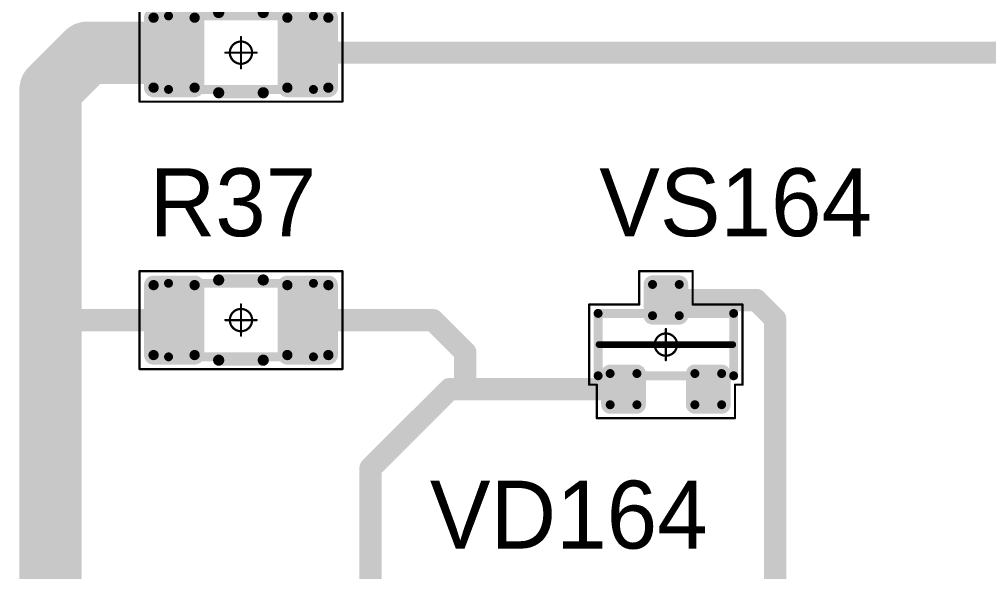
# Model space of a CAD drawing. Header units: millimetres. Extents: x 0 to 400, y 0 to 511.
# Drawn here: x 325.5 to 347.24, y 245.4 to 257.8 of the extents above; entities that cross this region are included whole.
import ezdxf

# ---------------------------------------------------------------- set-up
doc = ezdxf.new("R2010")
doc.units = ezdxf.units.MM
for name, color, linetype in [('Mechanical13', 56, 'Continuous'), ('Mechanical15', 56, 'Continuous'), ('TopLayer', 1, 'Continuous'), ('TopOverlay', 2, 'Continuous'), ('TopPaste', 8, 'Continuous'), ('TopSolder', 216, 'Continuous')]:
    doc.layers.add(name, color=color, linetype=linetype)

# ---------------------------------------------------------------- blocks, each defined once
blk = doc.blocks.new('SOT23_433')
at = {"layer": 'Mechanical13', "const_width": 0.1999996}
for points in [[(-0.7000011399999999, 1.52008078), (0.7000011399999999, 1.52008078)], [(-0.7000011399999999, 1.52008078), (-0.7000011399999999, -1.51991822)], [(0.7000011399999999, 1.52008078), (0.7000011399999999, -1.51991822)], [(-0.7000011399999999, -1.51991822), (0.7000011399999999, -1.51991822)]]:
    blk.add_lwpolyline(points, dxfattribs=at)
at = {"layer": 'Mechanical13', "const_width": 0.0999998}
for points in [[(-0.75000104, 1.52008078, 1), (-0.65000124, 1.52008078, 1)], [(-0.75000104, 1.52008078, 1), (-0.65000124, 1.52008078, 1)], [(0.65000124, 1.52008078, 1), (0.75000104, 1.52008078, 1)], [(0.65000124, 1.52008078, 1), (0.75000104, 1.52008078, 1)], [(-0.75000104, -1.51991822, 1), (-0.65000124, -1.51991822, 1)], [(-0.75000104, -1.51991822, 1), (-0.65000124, -1.51991822, 1)], [(0.65000124, -1.51991822, 1), (0.75000104, -1.51991822, 1)], [(0.65000124, -1.51991822, 1), (0.75000104, -1.51991822, 1)]]:
    blk.add_lwpolyline(points, format="xyb", close=True, dxfattribs=at)
at = {"layer": 'Mechanical15', "const_width": 0.0499999}
for points in [[(-0.90000074, 1.72008038), (-0.90000074, 1.55008072)], [(-0.90000074, 1.72008038), (0.90000074, 1.72008038)], [(0.90000074, 1.72008038), (0.90000074, 0.6000800799999999)], [(-1.64999924, 1.55008072), (-1.64999924, -1.54991816)], [(-1.64999924, 1.55008072), (-0.90000074, 1.55008072)], [(0.90000074, 0.6000800799999999), (1.64999924, 0.6000800799999999)], [(1.64999924, 0.6000800799999999), (1.64999924, -0.59991752)], [(0, 0.35008058), (0, -0.34991802)], [(-0.3499993, 8.128e-05), (0.3499993, 8.128e-05)], [(0.90000074, -0.59991752), (1.64999924, -0.59991752)], [(0.90000074, -0.59991752), (0.90000074, -1.71991782)], [(-1.64999924, -1.54991816), (-0.90000074, -1.54991816)], [(-0.90000074, -1.54991816), (-0.90000074, -1.71991782)], [(-0.90000074, -1.71991782), (0.90000074, -1.71991782)]]:
    blk.add_lwpolyline(points, dxfattribs=at)
at = {"layer": 'Mechanical15'}
for points, const_width in [([(-0.9125000799999999, 1.72008038, 1), (-0.8875014, 1.72008038, 1)], 0.02499868), ([(-0.9125000799999999, 1.72008038, 1), (-0.8875014, 1.72008038, 1)], 0.02499868), ([(0.8875014, 1.72008038, 1), (0.9125000799999999, 1.72008038, 1)], 0.02499868), ([(0.8875014, 1.72008038, 1), (0.9125000799999999, 1.72008038, 1)], 0.02499868), ([(-1.66249858, 1.55008072, 1), (-1.6374999, 1.55008072, 1)], 0.02499868), ([(-1.66249858, 1.55008072, 1), (-1.6374999, 1.55008072, 1)], 0.02499868), ([(-0.9125000799999999, 1.55008072, 1), (-0.8875014, 1.55008072, 1)], 0.02499868), ([(-0.9125000799999999, 1.55008072, 1), (-0.8875014, 1.55008072, 1)], 0.02499868), ([(0.8875014, 0.6000800799999999, 1), (0.9125000799999999, 0.6000800799999999, 1)], 0.02499868), ([(0.8875014, 0.6000800799999999, 1), (0.9125000799999999, 0.6000800799999999, 1)], 0.02499868), ([(1.6374999, 0.6000800799999999, 1), (1.66249858, 0.6000800799999999, 1)], 0.02499868), ([(1.6374999, 0.6000800799999999, 1), (1.66249858, 0.6000800799999999, 1)], 0.02499868), ([(0.2499995, 8.128e-05, 1), (-0.2499995, 8.128e-05, 1)], 0.0499999), ([(-0.01249934, 0.35008058, 1), (0.01249934, 0.35008058, 1)], 0.02499868), ([(-0.36249864, 8.128e-05, 1), (-0.33749996, 8.128e-05, 1)], 0.02499868), ([(-0.26249884, 8.128e-05, 1), (-0.23750016, 8.128e-05, 1)], 0.02499868), ([(0.23750016, 8.128e-05, 1), (0.26249884, 8.128e-05, 1)], 0.02499868), ([(0.33749996, 8.128e-05, 1), (0.36249864, 8.128e-05, 1)], 0.02499868), ([(-0.01249934, -0.34991802, 1), (0.01249934, -0.34991802, 1)], 0.02499868), ([(0.8875014, -0.59991752, 1), (0.9125000799999999, -0.59991752, 1)], 0.02499868), ([(0.8875014, -0.59991752, 1), (0.9125000799999999, -0.59991752, 1)], 0.02499868), ([(1.6374999, -0.59991752, 1), (1.66249858, -0.59991752, 1)], 0.02499868), ([(1.6374999, -0.59991752, 1), (1.66249858, -0.59991752, 1)], 0.02499868), ([(-1.66249858, -1.54991816, 1), (-1.6374999, -1.54991816, 1)], 0.02499868), ([(-1.66249858, -1.54991816, 1), (-1.6374999, -1.54991816, 1)], 0.02499868), ([(-0.9125000799999999, -1.54991816, 1), (-0.8875014, -1.54991816, 1)], 0.02499868), ([(-0.9125000799999999, -1.54991816, 1), (-0.8875014, -1.54991816, 1)], 0.02499868), ([(-0.9125000799999999, -1.71991782, 1), (-0.8875014, -1.71991782, 1)], 0.02499868), ([(-0.9125000799999999, -1.71991782, 1), (-0.8875014, -1.71991782, 1)], 0.02499868), ([(0.8875014, -1.71991782, 1), (0.9125000799999999, -1.71991782, 1)], 0.02499868), ([(0.8875014, -1.71991782, 1), (0.9125000799999999, -1.71991782, 1)], 0.02499868)]:
    blk.add_lwpolyline(points, format="xyb", close=True, dxfattribs=dict(at, const_width=const_width))
at = {"layer": 'TopLayer', "const_width": 0.0999998}
for points in [[(-1.39999974, 1.25008132, 1), (-1.29999994, 1.25008132, 1)], [(-0.7000011399999999, 1.25008132, 1), (-0.6000013399999999, 1.25008132, 1)], [(-1.39999974, 0.65008252, 1), (-1.29999994, 0.65008252, 1)], [(-0.7000011399999999, 0.65008252, 1), (-0.6000013399999999, 0.65008252, 1)], [(0.6000013399999999, 0.30008068, 1), (0.7000011399999999, 0.30008068, 1)], [(1.29999994, 0.30008068, 1), (1.39999974, 0.30008068, 1)], [(0.6000013399999999, -0.29991812, 1), (0.7000011399999999, -0.29991812, 1)], [(1.29999994, -0.29991812, 1), (1.39999974, -0.29991812, 1)], [(-1.39999974, -0.64991996, 1), (-1.29999994, -0.64991996, 1)], [(-0.7000011399999999, -0.64991996, 1), (-0.6000013399999999, -0.64991996, 1)], [(-1.39999974, -1.24991876, 1), (-1.29999994, -1.24991876, 1)], [(-0.7000011399999999, -1.24991876, 1), (-0.6000013399999999, -1.24991876, 1)]]:
    blk.add_lwpolyline(points, format="xyb", close=True, dxfattribs=at)
at = {"layer": 'TopLayer'}
for points in [[(-1.34999984, 1.35008112), (-1.34999984, 0.55008272), (-0.65000124, 1.35008112), (-0.65000124, 0.55008272)], [(-1.44999964, 1.25008132), (-1.44999964, 0.65008252), (-0.55000144, 1.25008132), (-0.55000144, 0.65008252)], [(0.55000144, 0.30008068), (0.55000144, -0.29991812), (1.44999964, 0.30008068), (1.44999964, -0.29991812)], [(0.65000124, 0.40008048), (0.65000124, -0.39991792), (1.34999984, 0.40008048), (1.34999984, -0.39991792)], [(-1.44999964, -0.64991996), (-1.44999964, -1.24991876), (-0.55000144, -0.64991996), (-0.55000144, -1.24991876)], [(-1.34999984, -0.54992016), (-1.34999984, -1.34991856), (-0.65000124, -0.54992016), (-0.65000124, -1.34991856)]]:
    blk.add_solid(points, dxfattribs=at)
at = {"layer": 'TopOverlay', "const_width": 0.1499997}
blk.add_lwpolyline([(0, 1.49999954), (0, -1.49999954)], dxfattribs=at)
at = {"layer": 'TopOverlay', "const_width": 0.07499858}
for points in [[(-0.03750056, 1.49999954, 1), (0.03750056, 1.49999954, 1)], [(-0.03750056, -1.49999954, 1), (0.03750056, -1.49999954, 1)]]:
    blk.add_lwpolyline(points, format="xyb", close=True, dxfattribs=at)
at = {"layer": 'TopPaste', "const_width": 0.07499858}
for points in [[(-1.38749786, 1.25008132, 1), (-1.31250182, 1.25008132, 1)], [(-0.68749926, 1.25008132, 1), (-0.61250322, 1.25008132, 1)], [(-1.38749786, 0.65008252, 1), (-1.31250182, 0.65008252, 1)], [(-0.68749926, 0.65008252, 1), (-0.61250322, 0.65008252, 1)], [(0.61250322, 0.30008068, 1), (0.68749926, 0.30008068, 1)], [(1.31250182, 0.30008068, 1), (1.38749786, 0.30008068, 1)], [(0.61250322, -0.29991812, 1), (0.68749926, -0.29991812, 1)], [(1.31250182, -0.29991812, 1), (1.38749786, -0.29991812, 1)], [(-1.38749786, -0.64991996, 1), (-1.31250182, -0.64991996, 1)], [(-0.68749926, -0.64991996, 1), (-0.61250322, -0.64991996, 1)], [(-1.38749786, -1.24991876, 1), (-1.31250182, -1.24991876, 1)], [(-0.68749926, -1.24991876, 1), (-0.61250322, -1.24991876, 1)]]:
    blk.add_lwpolyline(points, format="xyb", close=True, dxfattribs=at)
at = {"layer": 'TopPaste'}
for points in [[(-1.34999984, 1.3250799), (-1.34999984, 0.57508394), (-0.65000124, 1.3250799), (-0.65000124, 0.57508394)], [(-1.42499842, 1.25008132), (-1.42499842, 0.65008252), (-0.5750026599999999, 1.25008132), (-0.5750026599999999, 0.65008252)], [(0.5750026599999999, 0.30008068), (0.5750026599999999, -0.29991812), (1.42499842, 0.30008068), (1.42499842, -0.29991812)], [(0.65000124, 0.37507926), (0.65000124, -0.3749166999999999), (1.34999984, 0.37507926), (1.34999984, -0.3749166999999999)], [(-1.42499842, -0.64991996), (-1.42499842, -1.24991876), (-0.5750026599999999, -0.64991996), (-0.5750026599999999, -1.24991876)], [(-1.34999984, -0.57492138), (-1.34999984, -1.32491734), (-0.65000124, -0.57492138), (-0.65000124, -1.32491734)]]:
    blk.add_solid(points, dxfattribs=at)
at = {"layer": 'TopSolder', "const_width": 0.2015998}
for points in [[(-1.45079974, 1.25008132, 1), (-1.24919994, 1.25008132, 1)], [(-0.75080114, 1.25008132, 1), (-0.5492013399999999, 1.25008132, 1)], [(-1.45079974, 0.65008252, 1), (-1.24919994, 0.65008252, 1)], [(-0.75080114, 0.65008252, 1), (-0.5492013399999999, 0.65008252, 1)], [(0.5492013399999999, 0.30008068, 1), (0.75080114, 0.30008068, 1)], [(1.24919994, 0.30008068, 1), (1.45079974, 0.30008068, 1)], [(0.5492013399999999, -0.29991812, 1), (0.75080114, -0.29991812, 1)], [(1.24919994, -0.29991812, 1), (1.45079974, -0.29991812, 1)], [(-1.45079974, -0.64991996, 1), (-1.24919994, -0.64991996, 1)], [(-0.75080114, -0.64991996, 1), (-0.5492013399999999, -0.64991996, 1)], [(-1.45079974, -1.24991876, 1), (-1.24919994, -1.24991876, 1)], [(-0.75080114, -1.24991876, 1), (-0.5492013399999999, -1.24991876, 1)]]:
    blk.add_lwpolyline(points, format="xyb", close=True, dxfattribs=at)
at = {"layer": 'TopSolder'}
for points in [[(-1.34999984, 1.45168112), (-1.34999984, 0.44848272), (-0.65000124, 1.45168112), (-0.65000124, 0.44848272)], [(-1.55159964, 1.25008132), (-1.55159964, 0.65008252), (-0.4484014399999999, 1.25008132), (-0.4484014399999999, 0.65008252)], [(0.65000124, 0.50168048), (0.65000124, -0.50151792), (1.34999984, 0.50168048), (1.34999984, -0.50151792)], [(0.4484014399999999, 0.30008068), (0.4484014399999999, -0.29991812), (1.55159964, 0.30008068), (1.55159964, -0.29991812)], [(-1.55159964, -0.64991996), (-1.55159964, -1.24991876), (-0.4484014399999999, -0.64991996), (-0.4484014399999999, -1.24991876)], [(-1.34999984, -0.44832016), (-1.34999984, -1.45151856), (-0.65000124, -0.44832016), (-0.65000124, -1.45151856)]]:
    blk.add_solid(points, dxfattribs=at)
blk = doc.blocks.new('RC1206S_808')
at = {"layer": 'Mechanical13', "const_width": 0.1999996}
for points in [[(-1.62500056, 0.8249996199999998), (-1.62500056, -0.8249996199999998)], [(1.62500056, 0.8249996199999998), (-1.62500056, 0.8249996199999998)], [(1.62500056, 0.8249996199999998), (1.62500056, -0.8249996199999998)], [(1.62500056, -0.8249996199999998), (-1.62500056, -0.8249996199999998)]]:
    blk.add_lwpolyline(points, dxfattribs=at)
at = {"layer": 'Mechanical13', "const_width": 0.0999998}
for points in [[(-1.67500046, 0.8249996199999998, 1), (-1.57500066, 0.8249996199999998, 1)], [(-1.67500046, 0.8249996199999998, 1), (-1.57500066, 0.8249996199999998, 1)], [(1.57500066, 0.8249996199999998, 1), (1.67500046, 0.8249996199999998, 1)], [(1.57500066, 0.8249996199999998, 1), (1.67500046, 0.8249996199999998, 1)], [(-1.67500046, -0.8249996199999998, 1), (-1.57500066, -0.8249996199999998, 1)], [(-1.67500046, -0.8249996199999998, 1), (-1.57500066, -0.8249996199999998, 1)], [(1.57500066, -0.8249996199999998, 1), (1.67500046, -0.8249996199999998, 1)], [(1.57500066, -0.8249996199999998, 1), (1.67500046, -0.8249996199999998, 1)]]:
    blk.add_lwpolyline(points, format="xyb", close=True, dxfattribs=at)
at = {"layer": 'Mechanical15', "const_width": 0.0499999}
for points in [[(-2.27499926, 1.10000034), (-2.27499926, -1.10000034)], [(2.27499926, 1.10000034), (-2.27499926, 1.10000034)], [(2.27499926, 1.10000034), (2.27499926, -1.10000034)], [(0, 0.3499993), (0, -0.3499993)], [(0.3499993, 0), (-0.3499993, 0)], [(2.27499926, -1.10000034), (-2.27499926, -1.10000034)]]:
    blk.add_lwpolyline(points, dxfattribs=at)
at = {"layer": 'Mechanical15'}
for points, const_width in [([(-2.2874986, 1.10000034, 1), (-2.26249992, 1.10000034, 1)], 0.02499868), ([(-2.2874986, 1.10000034, 1), (-2.26249992, 1.10000034, 1)], 0.02499868), ([(2.26249992, 1.10000034, 1), (2.2874986, 1.10000034, 1)], 0.02499868), ([(2.26249992, 1.10000034, 1), (2.2874986, 1.10000034, 1)], 0.02499868), ([(0.2499995, 0, 1), (-0.2499995, 0, 1)], 0.0499999), ([(-0.01249934, 0.3499993, 1), (0.01249934, 0.3499993, 1)], 0.02499868), ([(-0.36249864, 0, 1), (-0.33749996, 0, 1)], 0.02499868), ([(-0.26249884, 0, 1), (-0.23750016, 0, 1)], 0.02499868), ([(0.23750016, 0, 1), (0.26249884, 0, 1)], 0.02499868), ([(0.33749996, 0, 1), (0.36249864, 0, 1)], 0.02499868), ([(-0.01249934, -0.3499993, 1), (0.01249934, -0.3499993, 1)], 0.02499868), ([(-2.2874986, -1.10000034, 1), (-2.26249992, -1.10000034, 1)], 0.02499868), ([(-2.2874986, -1.10000034, 1), (-2.26249992, -1.10000034, 1)], 0.02499868), ([(2.26249992, -1.10000034, 1), (2.2874986, -1.10000034, 1)], 0.02499868), ([(2.26249992, -1.10000034, 1), (2.2874986, -1.10000034, 1)], 0.02499868)]:
    blk.add_lwpolyline(points, format="xyb", close=True, dxfattribs=dict(at, const_width=const_width))
at = {"layer": 'TopLayer', "const_width": 0.11500104}
for points in [[(-2.01750168, 0.78499716, 1), (-1.90250064, 0.78499716, 1)], [(-1.09750352, 0.78499716, 1), (-0.98250248, 0.78499716, 1)], [(0.98250248, 0.78499716, 1), (1.09750352, 0.78499716, 1)], [(1.90250064, 0.78499716, 1), (2.01750168, 0.78499716, 1)], [(-2.01750168, -0.78499716, 1), (-1.90250064, -0.78499716, 1)], [(-1.09750352, -0.78499716, 1), (-0.98250248, -0.78499716, 1)], [(0.98250248, -0.78499716, 1), (1.09750352, -0.78499716, 1)], [(1.90250064, -0.78499716, 1), (2.01750168, -0.78499716, 1)]]:
    blk.add_lwpolyline(points, format="xyb", close=True, dxfattribs=at)
at = {"layer": 'TopLayer'}
for points in [[(-1.96000116, -0.8999982), (-1.040003, -0.8999982), (-1.96000116, 0.8999982), (-1.040003, 0.8999982)], [(1.040003, -0.8999982), (1.96000116, -0.8999982), (1.040003, 0.8999982), (1.96000116, 0.8999982)], [(-2.0750022, -0.78499716), (-0.92500196, -0.78499716), (-2.0750022, 0.78499716), (-0.92500196, 0.78499716)], [(0.92500196, -0.78499716), (2.0750022, -0.78499716), (0.92500196, 0.78499716), (2.0750022, 0.78499716)]]:
    blk.add_solid(points, dxfattribs=at)
at = {"layer": 'TopOverlay', "const_width": 0.2499995}
for points in [[(0.499999, 0.90000074), (-0.499999, 0.90000074)], [(0.499999, -0.90000074), (-0.499999, -0.90000074)]]:
    blk.add_lwpolyline(points, dxfattribs=at)
at = {"layer": 'TopOverlay', "const_width": 0.12499848}
for points in [[(-0.56249824, 0.90000074, 1), (-0.43749976, 0.90000074, 1)], [(0.43749976, 0.90000074, 1), (0.56249824, 0.90000074, 1)], [(-0.56249824, -0.90000074, 1), (-0.43749976, -0.90000074, 1)], [(0.43749976, -0.90000074, 1), (0.56249824, -0.90000074, 1)]]:
    blk.add_lwpolyline(points, format="xyb", close=True, dxfattribs=at)
at = {"layer": 'TopPaste', "const_width": 0.08999982}
for points in [[(-2.0049998, 0.78499716, 1), (-1.91500252, 0.78499716, 1)], [(-1.08500164, 0.78499716, 1), (-0.9950043599999999, 0.78499716, 1)], [(0.9950043599999999, 0.78499716, 1), (1.08500164, 0.78499716, 1)], [(1.91500252, 0.78499716, 1), (2.0049998, 0.78499716, 1)], [(-2.0049998, -0.78499716, 1), (-1.91500252, -0.78499716, 1)], [(-1.08500164, -0.78499716, 1), (-0.9950043599999999, -0.78499716, 1)], [(0.9950043599999999, -0.78499716, 1), (1.08500164, -0.78499716, 1)], [(1.91500252, -0.78499716, 1), (2.0049998, -0.78499716, 1)]]:
    blk.add_lwpolyline(points, format="xyb", close=True, dxfattribs=at)
at = {"layer": 'TopPaste'}
for points in [[(-1.96000116, -0.8749969799999999), (-1.040003, -0.8749969799999999), (-1.96000116, 0.8749969799999999), (-1.040003, 0.8749969799999999)], [(1.040003, -0.8749969799999999), (1.96000116, -0.8749969799999999), (1.040003, 0.8749969799999999), (1.96000116, 0.8749969799999999)], [(-2.05000098, -0.78499716), (-0.9500031800000001, -0.78499716), (-2.05000098, 0.78499716), (-0.9500031800000001, 0.78499716)], [(0.9500031800000001, -0.78499716), (2.05000098, -0.78499716), (0.9500031800000001, 0.78499716), (2.05000098, 0.78499716)]]:
    blk.add_solid(points, dxfattribs=at)
at = {"layer": 'TopSolder', "const_width": 0.21500084}
for points in [[(-2.06750158, 0.78499716, 1), (-1.85250074, 0.78499716, 1)], [(-1.14750342, 0.78499716, 1), (-0.93250258, 0.78499716, 1)], [(0.93250258, 0.78499716, 1), (1.14750342, 0.78499716, 1)], [(1.85250074, 0.78499716, 1), (2.06750158, 0.78499716, 1)], [(-2.06750158, -0.78499716, 1), (-1.85250074, -0.78499716, 1)], [(-1.14750342, -0.78499716, 1), (-0.93250258, -0.78499716, 1)], [(0.93250258, -0.78499716, 1), (1.14750342, -0.78499716, 1)], [(1.85250074, -0.78499716, 1), (2.06750158, -0.78499716, 1)]]:
    blk.add_lwpolyline(points, format="xyb", close=True, dxfattribs=at)
at = {"layer": 'TopSolder'}
for points in [[(-1.96000116, -0.999998), (-1.040003, -0.999998), (-1.96000116, 0.999998), (-1.040003, 0.999998)], [(1.040003, -0.999998), (1.96000116, -0.999998), (1.040003, 0.999998), (1.96000116, 0.999998)], [(-2.175002, -0.78499716), (-0.8250021599999999, -0.78499716), (-2.175002, 0.78499716), (-0.8250021599999999, 0.78499716)], [(0.8250021599999999, -0.78499716), (2.175002, -0.78499716), (0.8250021599999999, 0.78499716), (2.175002, 0.78499716)]]:
    blk.add_solid(points, dxfattribs=at)
blk = doc.blocks.new('RC1206S_809')
at = {"layer": 'Mechanical13', "const_width": 0.1999996}
for points in [[(-1.62500056, 0.8249996199999998), (-1.62500056, -0.8249996199999998)], [(1.62500056, 0.8249996199999998), (-1.62500056, 0.8249996199999998)], [(1.62500056, 0.8249996199999998), (1.62500056, -0.8249996199999998)], [(1.62500056, -0.8249996199999998), (-1.62500056, -0.8249996199999998)]]:
    blk.add_lwpolyline(points, dxfattribs=at)
at = {"layer": 'Mechanical13', "const_width": 0.0999998}
for points in [[(-1.67500046, 0.8249996199999998, 1), (-1.57500066, 0.8249996199999998, 1)], [(-1.67500046, 0.8249996199999998, 1), (-1.57500066, 0.8249996199999998, 1)], [(1.57500066, 0.8249996199999998, 1), (1.67500046, 0.8249996199999998, 1)], [(1.57500066, 0.8249996199999998, 1), (1.67500046, 0.8249996199999998, 1)], [(-1.67500046, -0.8249996199999998, 1), (-1.57500066, -0.8249996199999998, 1)], [(-1.67500046, -0.8249996199999998, 1), (-1.57500066, -0.8249996199999998, 1)], [(1.57500066, -0.8249996199999998, 1), (1.67500046, -0.8249996199999998, 1)], [(1.57500066, -0.8249996199999998, 1), (1.67500046, -0.8249996199999998, 1)]]:
    blk.add_lwpolyline(points, format="xyb", close=True, dxfattribs=at)
at = {"layer": 'Mechanical15', "const_width": 0.0499999}
for points in [[(-2.27499926, 1.10000034), (-2.27499926, -1.10000034)], [(2.27499926, 1.10000034), (-2.27499926, 1.10000034)], [(2.27499926, 1.10000034), (2.27499926, -1.10000034)], [(0, 0.3499993), (0, -0.3499993)], [(0.3499993, 0), (-0.3499993, 0)], [(2.27499926, -1.10000034), (-2.27499926, -1.10000034)]]:
    blk.add_lwpolyline(points, dxfattribs=at)
at = {"layer": 'Mechanical15'}
for points, const_width in [([(-2.2874986, 1.10000034, 1), (-2.26249992, 1.10000034, 1)], 0.02499868), ([(-2.2874986, 1.10000034, 1), (-2.26249992, 1.10000034, 1)], 0.02499868), ([(2.26249992, 1.10000034, 1), (2.2874986, 1.10000034, 1)], 0.02499868), ([(2.26249992, 1.10000034, 1), (2.2874986, 1.10000034, 1)], 0.02499868), ([(0.2499995, 0, 1), (-0.2499995, 0, 1)], 0.0499999), ([(-0.01249934, 0.3499993, 1), (0.01249934, 0.3499993, 1)], 0.02499868), ([(-0.36249864, 0, 1), (-0.33749996, 0, 1)], 0.02499868), ([(-0.26249884, 0, 1), (-0.23750016, 0, 1)], 0.02499868), ([(0.23750016, 0, 1), (0.26249884, 0, 1)], 0.02499868), ([(0.33749996, 0, 1), (0.36249864, 0, 1)], 0.02499868), ([(-0.01249934, -0.3499993, 1), (0.01249934, -0.3499993, 1)], 0.02499868), ([(-2.2874986, -1.10000034, 1), (-2.26249992, -1.10000034, 1)], 0.02499868), ([(-2.2874986, -1.10000034, 1), (-2.26249992, -1.10000034, 1)], 0.02499868), ([(2.26249992, -1.10000034, 1), (2.2874986, -1.10000034, 1)], 0.02499868), ([(2.26249992, -1.10000034, 1), (2.2874986, -1.10000034, 1)], 0.02499868)]:
    blk.add_lwpolyline(points, format="xyb", close=True, dxfattribs=dict(at, const_width=const_width))
at = {"layer": 'TopLayer', "const_width": 0.11500104}
for points in [[(-2.01750168, 0.78499716, 1), (-1.90250064, 0.78499716, 1)], [(-1.09750352, 0.78499716, 1), (-0.98250248, 0.78499716, 1)], [(0.98250248, 0.78499716, 1), (1.09750352, 0.78499716, 1)], [(1.90250064, 0.78499716, 1), (2.01750168, 0.78499716, 1)], [(-2.01750168, -0.78499716, 1), (-1.90250064, -0.78499716, 1)], [(-1.09750352, -0.78499716, 1), (-0.98250248, -0.78499716, 1)], [(0.98250248, -0.78499716, 1), (1.09750352, -0.78499716, 1)], [(1.90250064, -0.78499716, 1), (2.01750168, -0.78499716, 1)]]:
    blk.add_lwpolyline(points, format="xyb", close=True, dxfattribs=at)
at = {"layer": 'TopLayer'}
for points in [[(-1.96000116, -0.8999982), (-1.040003, -0.8999982), (-1.96000116, 0.8999982), (-1.040003, 0.8999982)], [(1.040003, -0.8999982), (1.96000116, -0.8999982), (1.040003, 0.8999982), (1.96000116, 0.8999982)], [(-2.0750022, -0.78499716), (-0.92500196, -0.78499716), (-2.0750022, 0.78499716), (-0.92500196, 0.78499716)], [(0.92500196, -0.78499716), (2.0750022, -0.78499716), (0.92500196, 0.78499716), (2.0750022, 0.78499716)]]:
    blk.add_solid(points, dxfattribs=at)
at = {"layer": 'TopOverlay', "const_width": 0.2499995}
for points in [[(0.499999, 0.90000074), (-0.499999, 0.90000074)], [(0.499999, -0.90000074), (-0.499999, -0.90000074)]]:
    blk.add_lwpolyline(points, dxfattribs=at)
at = {"layer": 'TopOverlay', "const_width": 0.12499848}
for points in [[(-0.56249824, 0.90000074, 1), (-0.43749976, 0.90000074, 1)], [(0.43749976, 0.90000074, 1), (0.56249824, 0.90000074, 1)], [(-0.56249824, -0.90000074, 1), (-0.43749976, -0.90000074, 1)], [(0.43749976, -0.90000074, 1), (0.56249824, -0.90000074, 1)]]:
    blk.add_lwpolyline(points, format="xyb", close=True, dxfattribs=at)
at = {"layer": 'TopPaste', "const_width": 0.08999982}
for points in [[(-2.0049998, 0.78499716, 1), (-1.91500252, 0.78499716, 1)], [(-1.08500164, 0.78499716, 1), (-0.9950043599999999, 0.78499716, 1)], [(0.9950043599999999, 0.78499716, 1), (1.08500164, 0.78499716, 1)], [(1.91500252, 0.78499716, 1), (2.0049998, 0.78499716, 1)], [(-2.0049998, -0.78499716, 1), (-1.91500252, -0.78499716, 1)], [(-1.08500164, -0.78499716, 1), (-0.9950043599999999, -0.78499716, 1)], [(0.9950043599999999, -0.78499716, 1), (1.08500164, -0.78499716, 1)], [(1.91500252, -0.78499716, 1), (2.0049998, -0.78499716, 1)]]:
    blk.add_lwpolyline(points, format="xyb", close=True, dxfattribs=at)
at = {"layer": 'TopPaste'}
for points in [[(-1.96000116, -0.8749969799999999), (-1.040003, -0.8749969799999999), (-1.96000116, 0.8749969799999999), (-1.040003, 0.8749969799999999)], [(1.040003, -0.8749969799999999), (1.96000116, -0.8749969799999999), (1.040003, 0.8749969799999999), (1.96000116, 0.8749969799999999)], [(-2.05000098, -0.78499716), (-0.9500031800000001, -0.78499716), (-2.05000098, 0.78499716), (-0.9500031800000001, 0.78499716)], [(0.9500031800000001, -0.78499716), (2.05000098, -0.78499716), (0.9500031800000001, 0.78499716), (2.05000098, 0.78499716)]]:
    blk.add_solid(points, dxfattribs=at)
at = {"layer": 'TopSolder', "const_width": 0.21500084}
for points in [[(-2.06750158, 0.78499716, 1), (-1.85250074, 0.78499716, 1)], [(-1.14750342, 0.78499716, 1), (-0.93250258, 0.78499716, 1)], [(0.93250258, 0.78499716, 1), (1.14750342, 0.78499716, 1)], [(1.85250074, 0.78499716, 1), (2.06750158, 0.78499716, 1)], [(-2.06750158, -0.78499716, 1), (-1.85250074, -0.78499716, 1)], [(-1.14750342, -0.78499716, 1), (-0.93250258, -0.78499716, 1)], [(0.93250258, -0.78499716, 1), (1.14750342, -0.78499716, 1)], [(1.85250074, -0.78499716, 1), (2.06750158, -0.78499716, 1)]]:
    blk.add_lwpolyline(points, format="xyb", close=True, dxfattribs=at)
at = {"layer": 'TopSolder'}
for points in [[(-1.96000116, -0.999998), (-1.040003, -0.999998), (-1.96000116, 0.999998), (-1.040003, 0.999998)], [(1.040003, -0.999998), (1.96000116, -0.999998), (1.040003, 0.999998), (1.96000116, 0.999998)], [(-2.175002, -0.78499716), (-0.8250021599999999, -0.78499716), (-2.175002, 0.78499716), (-0.8250021599999999, 0.78499716)], [(0.8250021599999999, -0.78499716), (2.175002, -0.78499716), (0.8250021599999999, 0.78499716), (2.175002, 0.78499716)]]:
    blk.add_solid(points, dxfattribs=at)

msp = doc.modelspace()

# ---------------------------------------------------------------- linework, layer by layer
at = {"layer": 'TopLayer'}
for points, const_width in [([(326.20000038, 256.22989648), (327.02010288, 257.04999898)], 1.39999974), ([(327.02010288, 257.04999898), (328.72499914, 257.04999898)], 1.39999974), ([(331.9699736, 257.05261264), (349.02238806, 257.05261264)], 0.499999), ([(326.20000038, 251.05000082), (326.20000038, 256.22989648)], 1.39999974), ([(326.20000038, 192.19999914), (326.20000038, 251.05000082)], 1.39999974), ([(339.9999296, 251.49999992), (342.0250081, 251.49999992)], 0.499999), ([(342.0250081, 251.49999992), (342.45000344, 251.07500458)], 0.499999), ([(326.20000038, 251.05000082), (328.96999484, 251.05000082)], 0.499999), ([(328.96999484, 251.05000082), (328.96999738, 251.05000336)], 0.499999), ([(331.9700015399999, 251.05000336), (334.7749972, 251.05000336)], 0.499999), ([(334.7749972, 251.05000336), (335.49999956, 250.325001)], 0.499999), ([(342.45000344, 244.7500058), (342.45000344, 251.07500458)], 0.499999), ([(335.49999956, 249.49999884), (335.49999956, 250.325001)], 0.499999), ([(333.37500254, 247.72500112), (335.15000026, 249.49999884)], 0.499999), ([(335.15000026, 249.49999884), (335.49999956, 249.49999884)], 0.499999), ([(335.49999956, 249.49999884), (339.04992896, 249.49999884)], 0.499999), ([(333.37500254, 241.04289358), (333.37500254, 247.72500112)], 0.499999)]:
    msp.add_lwpolyline(points, dxfattribs=dict(at, const_width=const_width))
for points, const_width in [([(326.67010358, 257.04999898, 1), (327.3701021799999, 257.04999898, 1)], 0.6999985999999999), ([(326.67010358, 257.04999898, 1), (327.3701021799999, 257.04999898, 1)], 0.6999985999999999), ([(328.37499984, 257.04999898, 1), (329.0749984399999, 257.04999898, 1)], 0.6999985999999999), ([(331.84497512, 257.05261264, 1), (332.09497208, 257.05261264, 1)], 0.2499995), ([(325.85000108, 256.22989648, 1), (326.54999968, 256.22989648, 1)], 0.6999985999999999), ([(325.85000108, 256.22989648, 1), (326.54999968, 256.22989648, 1)], 0.6999985999999999), ([(325.85000108, 251.05000082, 1), (326.54999968, 251.05000082, 1)], 0.6999985999999999), ([(325.85000108, 251.05000082, 1), (326.54999968, 251.05000082, 1)], 0.6999985999999999), ([(339.87493112, 251.49999992, 1), (340.12492808, 251.49999992, 1)], 0.2499995), ([(341.90000962, 251.49999992, 1), (342.15000658, 251.49999992, 1)], 0.2499995), ([(341.90000962, 251.49999992, 1), (342.15000658, 251.49999992, 1)], 0.2499995), ([(326.0750019, 251.05000082, 1), (326.32499886, 251.05000082, 1)], 0.2499995), ([(328.84499636, 251.05000082, 1), (329.09499332, 251.05000082, 1)], 0.2499995), ([(328.84499636, 251.05000082, 1), (329.09499332, 251.05000082, 1)], 0.2499995), ([(328.8449989, 251.05000336, 1), (329.09499586, 251.05000336, 1)], 0.2499995), ([(331.84500306, 251.05000336, 1), (332.09500002, 251.05000336, 1)], 0.2499995), ([(334.64999872, 251.05000336, 1), (334.89999568, 251.05000336, 1)], 0.2499995), ([(334.64999872, 251.05000336, 1), (334.89999568, 251.05000336, 1)], 0.2499995), ([(342.32500496, 251.07500458, 1), (342.57500192, 251.07500458, 1)], 0.2499995), ([(342.32500496, 251.07500458, 1), (342.57500192, 251.07500458, 1)], 0.2499995), ([(335.37500108, 250.325001, 1), (335.62499804, 250.325001, 1)], 0.2499995), ([(335.37500108, 250.325001, 1), (335.62499804, 250.325001, 1)], 0.2499995), ([(335.02500178, 249.49999884, 1), (335.27499874, 249.49999884, 1)], 0.2499995), ([(335.02500178, 249.49999884, 1), (335.27499874, 249.49999884, 1)], 0.2499995), ([(335.37500108, 249.49999884, 1), (335.62499804, 249.49999884, 1)], 0.2499995), ([(335.37500108, 249.49999884, 1), (335.62499804, 249.49999884, 1)], 0.2499995), ([(335.37500108, 249.49999884, 1), (335.62499804, 249.49999884, 1)], 0.2499995), ([(338.92493048, 249.49999884, 1), (339.17492744, 249.49999884, 1)], 0.2499995), ([(333.25000406, 247.72500112, 1), (333.50000102, 247.72500112, 1)], 0.2499995), ([(333.25000406, 247.72500112, 1), (333.50000102, 247.72500112, 1)], 0.2499995)]:
    msp.add_lwpolyline(points, format="xyb", close=True, dxfattribs=dict(at, const_width=const_width))

# ---------------------------------------------------------------- block references
for name, p, rotation in [('RC1206S_808', (330.4699715199999, 257.05261264), 180), ('RC1206S_809', (330.46999946, 251.05000336), 180), ('SOT23_433', (340.00001088, 250.49999938), 90)]:
    msp.add_blockref(name, p, dxfattribs=dict(rotation=rotation))

# ---------------------------------------------------------------- texts
at = {"layer": 'TopOverlay'}
for s, p in [('R37', (328.422, 252.9332)), ('VS164', (338.5058, 252.9332)), ('VD164', (334.70699886, 245.92159858))]:
    msp.add_text(s, height=1.524, dxfattribs=at).set_placement(p)

doc.saveas('drawing.dxf')
